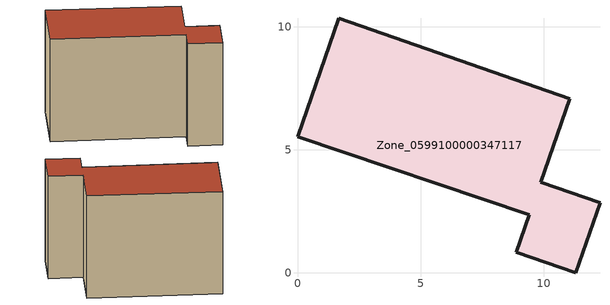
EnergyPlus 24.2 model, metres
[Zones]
Zone_0599100000347117
 floor ground (C_G): 0,5.53 1.68,10.35 11.06,7.07 9.88,3.68 12.29,2.84 11.3,0 8.89,0.84 9.42,2.35 z0
 wall outside (C_F): 1.68,10.35 0,5.53 9.42,2.35 8.89,0.84 11.3,0 12.29,2.84 9.88,3.68 11.06,7.07 1.68,10.35 z0:8.22
 roof outside (C_R): 9.88,3.68 11.06,7.07 1.68,10.35 0,5.53 9.42,2.35 8.89,0.84 11.3,0 12.29,2.84 z8.22
[BUILDING]
Pand.0599100000347117: North Axis=0; Terrain=City; Loads Convergence Tolerance Value=0.04; Temperature Convergence Tolerance Value=0.4; Solar Distribution=FullExterior; Maximum Number of Warmup Days=25; Minimum Number of Warmup Days=1
[Site:Location]
Rotterdam.The.Hague.AP_ZH_NLD Design_Conditions: Latitude=51.96; Longitude=4.45; Time Zone=1; Elevation=-4.5
[SITE:GROUNDTEMPERATURE:BUILDINGSURFACE]
18, 18, 18, 18, 18, 18, 18, 18, 18, 18, 18, 18
[MATERIAL] Thermal Absorptance=0.9; Solar Absorptance=0.7; Visible Absorptance=0.7
Name | Roughness | Thickness | Conductivity | Density | Specific Heat
G.TI.1992-2005 | MediumSmooth | 0.15 | 0.06 | 540 | 1210
F.TI.1992-2005 | Rough | 0.3 | 0.12 | 1920 | 840
R.TI.1992-2005 | MediumRough | 0.2 | 0.08 | 1500 | 1000
[CONSTRUCTION]
C_G: G.TI.1992-2005
C_F: F.TI.1992-2005
C_R: R.TI.1992-2005
[ZONE]
Zone_0599100000347117: Type=1; Multiplier=1; Ceiling Height=Autocalculate; Volume=Autocalculate; Floor Area=autocalculate; Part of Total Floor Area=Yes
[ZONEINFILTRATION:DESIGNFLOWRATE]
Infil_Zone_0599100000347117: Zone or ZoneList or Space or SpaceList=Zone_0599100000347117; Schedule=AlwaysOn; Design Flow Rate Calculation Method=Flow/Area; Flow Rate per Floor Area=0.0015; Constant Term Coefficient=1; Temperature Term Coefficient=0; Velocity Term Coefficient=0; Velocity Squared Term Coefficient=0
[HVACTEMPLATE:ZONE:IDEALLOADSAIRSYSTEM]
Zone_0599100000347117: Maximum Heating Supply Air Temperature=50; Minimum Cooling Supply Air Temperature=13; Maximum Heating Supply Air Humidity Ratio=0.0156; Minimum Cooling Supply Air Humidity Ratio=0.0077; Heating Limit=NoLimit; Cooling Limit=NoLimit; Dehumidification Control Type=ConstantSensibleHeatRatio; Cooling Sensible Heat Ratio=0.7; Dehumidification Setpoint=60; Humidification Control Type=None; Humidification Setpoint=30; Outdoor Air Method=None; Outdoor Air Flow Rate per Person=0.00944; Outdoor Air Flow Rate per Zone Floor Area=0; Outdoor Air Flow Rate per Zone=0; Demand Controlled Ventilation Type=None; Outdoor Air Economizer Type=NoEconomizer; Heat Recovery Type=None; Sensible Heat Recovery Effectiveness=0.7; Latent Heat Recovery Effectiveness=0.65
[ZONECONTROL:THERMOSTAT]
ThermostatControl_Zone_0599100000347117: Zone or ZoneList=Zone_0599100000347117; Control Type Schedule=DualSetpointControlType; Control 1=Thermostat_Zone_0599100000347117; Temperature Difference Between Cutout And Setpoint=0
[THERMOSTATSETPOINT:DUALSETPOINT]
Thermostat_Zone_0599100000347117: Heating Setpoint Temperature Schedule=HeatingSetpoint_Zone_0599100000347117; Cooling Setpoint Temperature Schedule=CoolingSetpoint_Zone_0599100000347117
[SCHEDULE:COMPACT]
HeatingSetpoint_Zone_0599100000347117: Through: 12/31, For: AllDays, Until: 24:00, 21
CoolingSetpoint_Zone_0599100000347117: Through: 12/31, For: AllDays, Until: 24:00, 24
DualSetpointControlType: Through: 12/31, For: AllDays, Until: 24:00, 4
AlwaysOn: Through: 12/31, For: AllDays, Until: 24:00, 1
